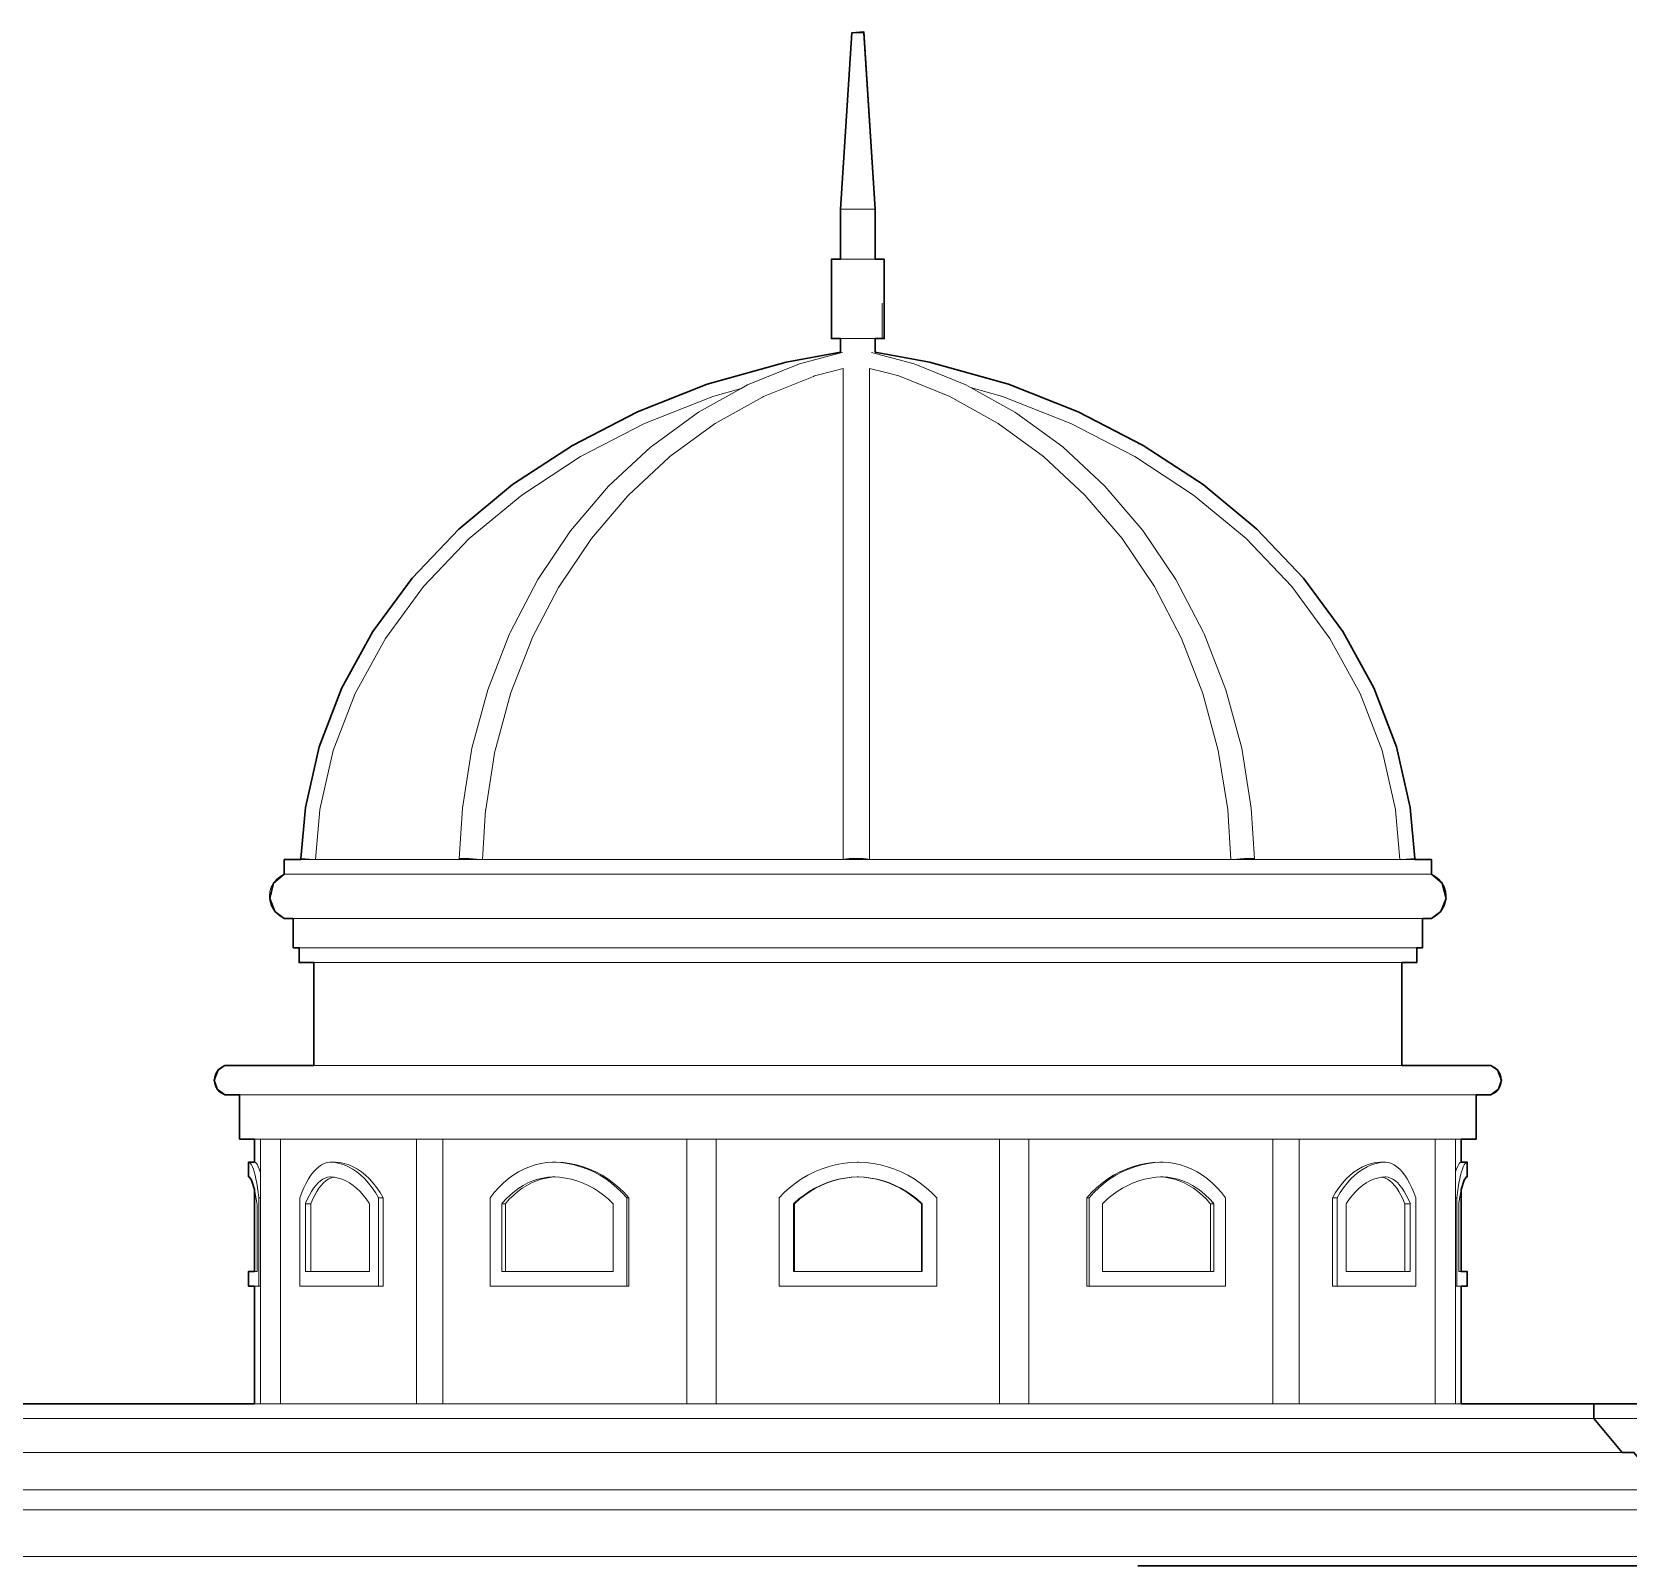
# Model space of a CAD drawing. Header units: millimetres. Extents: x -667 to -468, y -723 to -475.
# Drawn here: x -653.96 to -648.53, y -487.13 to -481.93 of the extents above; entities that cross this region are included whole.
import ezdxf

# ---------------------------------------------------------------- set-up
doc = ezdxf.new("R2010")
doc.units = ezdxf.units.MM
doc.layers.get('0').update_dxf_attribs({"lineweight": 9})
doc.layers.add('dinding', color=36, linetype='Continuous', lineweight=9)

msp = doc.modelspace()

# ---------------------------------------------------------------- linework, layer by layer
at = {"lineweight": 30}
for points in [[(-659.1483, -486.5949), (-653.1997, -486.5949), (-653.1997, -486.1949), (-653.2195, -486.1949), (-653.2195, -486.1449), (-653.1997, -486.1449), (-653.1997, -485.866), (-653.2098, -485.8342), (-653.2168, -485.8245), (-653.2195, -485.8234), (-653.2195, -485.7732), (-653.1997, -485.7732), (-653.1997, -485.7615), (-653.1997, -485.6949), (-653.2501, -485.6949), (-653.2501, -485.5449), (-653.3005, -485.5449), (-653.3268, -485.5258), (-653.3368, -485.4949), (-653.3231, -485.46), (-653.3005, -485.4449), (-652.9979, -485.4449), (-652.9979, -485.0949), (-653.0484, -485.0949), (-653.0484, -485.0449), (-653.0685, -485.0449), (-653.0685, -484.9449), (-653.0988, -484.9449), (-653.1301, -484.9212), (-653.148, -484.8778), (-653.1352, -484.8249), (-653.0988, -484.7949), (-653.0988, -484.7449), (-653.0425, -484.7449), (-653.0417, -484.741), (-653.0263, -484.5682), (-652.9798, -484.3621), (-652.9031, -484.1616), (-652.7972, -483.9697), (-652.6638, -483.7891), (-652.5049, -483.6221), (-652.3225, -483.4708), (-652.1193, -483.3373), (-651.8979, -483.2231), (-651.6613, -483.1299), (-651.3924, -483.055), (-651.2083, -483.0205), (-651.2083, -482.9745), (-651.2391, -482.9745), (-651.2391, -482.7049), (-651.2083, -482.7049), (-651.2083, -482.5349), (-651.1697, -481.9349), (-651.1289, -481.9323), (-651.0902, -482.5349), (-651.0902, -482.7049), (-651.0593, -482.7049)], [(-642.6483, -486.5949), (-649.0988, -486.5949), (-649.0988, -486.1949), (-649.079, -486.1949), (-649.079, -486.1449), (-649.0988, -486.1449), (-649.0988, -485.866), (-649.0887, -485.8342), (-649.0817, -485.8245), (-649.079, -485.8234), (-649.079, -485.7732), (-649.0988, -485.7732), (-649.0988, -485.7615), (-649.0988, -485.6949), (-649.0484, -485.6949), (-649.0484, -485.5449), (-648.9979, -485.5449), (-648.9717, -485.5258), (-648.9617, -485.4949), (-648.9754, -485.46), (-648.9979, -485.4449), (-649.3005, -485.4449), (-649.3005, -485.0949), (-649.2501, -485.0949), (-649.2501, -485.0449), (-649.2299, -485.0449), (-649.2299, -484.9449), (-649.1997, -484.9449), (-649.1683, -484.9212), (-649.1504, -484.8778), (-649.1633, -484.8249), (-649.1997, -484.7949), (-649.1997, -484.7449), (-649.256, -484.7449), (-649.2568, -484.741), (-649.2721, -484.5682), (-649.3186, -484.3621), (-649.3954, -484.1616), (-649.5013, -483.9697), (-649.6346, -483.7891), (-649.7936, -483.6221), (-649.9759, -483.4708), (-650.1792, -483.3373), (-650.4006, -483.2231), (-650.6372, -483.1299), (-650.9061, -483.055), (-651.0902, -483.0205), (-651.0902, -482.9745), (-651.0593, -482.9745), (-651.0593, -482.7049), (-651.0902, -482.7049), (-651.0902, -482.5349), (-651.1287, -481.9349)], [(-650.1983, -487.1449), (-648.2723, -487.1449), (-648.2723, -487.1134), (-648.4053, -486.9549), (-648.4053, -486.8868), (-648.5118, -486.7599), (-648.5518, -486.7599), (-648.6483, -486.6449), (-648.6483, -486.5949)]]:
    msp.add_lwpolyline(points, dxfattribs=at)
at = {"layer": 'dinding'}
for p, q in [((-651.2083, -482.5349), (-651.1697, -481.9349)), ((-651.1287, -481.9349), (-651.1697, -481.9349)), ((-651.0902, -482.5349), (-651.1287, -481.9349)), ((-651.2083, -482.5349), (-651.2083, -482.7049)), ((-651.2083, -482.5349), (-651.0902, -482.5349)), ((-651.0902, -482.5349), (-651.0902, -482.7049)), ((-651.2391, -482.7049), (-651.2391, -482.9745)), ((-651.2391, -482.7049), (-651.2083, -482.7049)), ((-651.2083, -482.7049), (-651.0902, -482.7049)), ((-651.0593, -482.7049), (-651.0902, -482.7049)), ((-651.0593, -482.7049), (-651.0593, -482.9745)), ((-651.0669, -482.8545), (-651.0669, -482.9745)), ((-651.4127, -483.0588), (-651.2083, -483.0205)), ((-651.348, -483.0606), (-651.207, -483.0233)), ((-651.2391, -482.9745), (-651.2083, -482.9745)), ((-651.2083, -482.9745), (-651.2083, -483.0205)), ((-651.2083, -482.9745), (-651.0902, -482.9745)), ((-651.2083, -483.0205), (-651.2083, -483.0212)), ((-651.207, -483.0233), (-651.2016, -483.0219)), ((-650.9584, -483.0603), (-651.1033, -483.0219)), ((-651.0902, -483.0205), (-651.0909, -483.0203)), ((-651.0902, -482.9745), (-651.0902, -483.0205)), ((-651.0902, -482.9745), (-651.0593, -482.9745)), ((-650.8858, -483.0588), (-651.0902, -483.0205)), ((-651.6613, -483.1299), (-651.4127, -483.0588)), ((-651.5237, -483.1317), (-651.348, -483.0606)), ((-651.2255, -483.0827), (-651.1988, -483.0761)), ((-651.1987, -483.1016), (-651.1988, -483.0761)), ((-651.1097, -483.0827), (-651.1097, -483.0761)), ((-651.1097, -483.0761), (-651.0536, -483.0899)), ((-650.7827, -483.1314), (-650.9584, -483.0603)), ((-650.6372, -483.1299), (-650.8858, -483.0588)), ((-651.8979, -483.2231), (-651.6613, -483.1299)), ((-651.5457, -483.144), (-651.5237, -483.1317)), ((-651.4697, -483.1716), (-651.3002, -483.103)), ((-651.3002, -483.103), (-651.2968, -483.1016)), ((-651.2968, -483.1016), (-651.2255, -483.0827)), ((-651.1987, -483.1016), (-651.1987, -483.1033)), ((-651.1987, -483.1033), (-651.1987, -483.1716)), ((-651.1097, -483.1016), (-651.1097, -483.0827)), ((-651.1097, -483.103), (-651.1097, -483.1016)), ((-651.1097, -483.1716), (-651.1097, -483.103)), ((-651.0536, -483.0899), (-651.0097, -483.1016)), ((-650.8368, -483.1716), (-651.0097, -483.1016)), ((-650.7664, -483.1405), (-650.7827, -483.1314)), ((-650.4006, -483.2231), (-650.6372, -483.1299)), ((-651.8745, -483.2632), (-651.642, -483.1716)), ((-651.6908, -483.2249), (-651.5457, -483.144)), ((-651.642, -483.1716), (-651.5457, -483.144)), ((-651.6341, -483.2632), (-651.4729, -483.1734)), ((-651.4729, -483.1734), (-651.4697, -483.1716)), ((-651.1987, -483.1716), (-651.1988, -483.1738)), ((-651.1988, -483.1738), (-651.1988, -483.2632)), ((-651.1097, -483.1734), (-651.1097, -483.1716)), ((-651.1097, -483.2632), (-651.1097, -483.1734)), ((-650.6723, -483.2632), (-650.8368, -483.1716)), ((-650.7664, -483.1405), (-650.6578, -483.1716)), ((-650.6155, -483.2246), (-650.7664, -483.1405)), ((-650.4253, -483.2632), (-650.6578, -483.1716)), ((-652.1193, -483.3373), (-651.8979, -483.2231)), ((-651.8473, -483.3389), (-651.6908, -483.2249)), ((-650.6155, -483.2246), (-650.6088, -483.2291)), ((-650.4527, -483.3429), (-650.6088, -483.2291)), ((-650.1792, -483.3373), (-650.4006, -483.2231)), ((-652.0919, -483.3753), (-651.8745, -483.2632)), ((-651.7878, -483.3753), (-651.6371, -483.2654)), ((-651.6371, -483.2654), (-651.6341, -483.2632)), ((-651.1988, -483.2632), (-651.1988, -483.2659)), ((-651.1988, -483.2659), (-651.1988, -483.3753)), ((-651.1097, -483.2654), (-651.1097, -483.2632)), ((-651.1097, -483.3753), (-651.1097, -483.2654)), ((-650.5186, -483.3753), (-650.6723, -483.2632)), ((-650.2079, -483.3753), (-650.4253, -483.2632)), ((-652.3225, -483.4708), (-652.1193, -483.3373)), ((-651.9967, -483.4766), (-651.8534, -483.3435)), ((-651.8534, -483.3435), (-651.8473, -483.3389)), ((-650.3094, -483.476), (-650.4527, -483.3429)), ((-649.9759, -483.4708), (-650.1792, -483.3373)), ((-652.2911, -483.5062), (-652.0919, -483.3753)), ((-651.9287, -483.5062), (-651.7905, -483.3777)), ((-651.7905, -483.3777), (-651.7878, -483.3753)), ((-651.1988, -483.3753), (-651.1988, -483.3784)), ((-651.1988, -483.3784), (-651.1988, -483.5062)), ((-651.1097, -483.3777), (-651.1097, -483.3753)), ((-651.1097, -483.5062), (-651.1097, -483.3777)), ((-650.3777, -483.5062), (-650.5186, -483.3753)), ((-650.0086, -483.5062), (-650.2079, -483.3753)), ((-652.5049, -483.6221), (-652.3225, -483.4708)), ((-652.4696, -483.6542), (-652.2911, -483.5062)), ((-652.1252, -483.6273), (-651.9967, -483.4766)), ((-652.0549, -483.6542), (-651.931, -483.5089)), ((-651.931, -483.5089), (-651.9287, -483.5062)), ((-651.1988, -483.5062), (-651.1988, -483.5095)), ((-651.1988, -483.5095), (-651.1988, -483.6542)), ((-651.1097, -483.5089), (-651.1097, -483.5062)), ((-651.1097, -483.6542), (-651.1097, -483.5089)), ((-650.2515, -483.6542), (-650.3777, -483.5062)), ((-650.1808, -483.6268), (-650.3094, -483.476)), ((-649.8302, -483.6542), (-650.0086, -483.5062)), ((-649.7936, -483.6221), (-649.9759, -483.4708)), ((-652.6638, -483.7891), (-652.5049, -483.6221)), ((-649.6346, -483.7891), (-649.7936, -483.6221)), ((-652.6249, -483.8174), (-652.4696, -483.6542)), ((-652.2372, -483.7937), (-652.1252, -483.6273)), ((-652.1647, -483.8174), (-652.0567, -483.657)), ((-652.0567, -483.657), (-652.0549, -483.6542)), ((-651.1988, -483.6542), (-651.1988, -483.6577)), ((-651.1988, -483.659), (-651.1988, -483.8174)), ((-651.1096, -483.657), (-651.1097, -483.6542)), ((-651.1096, -483.8174), (-651.1096, -483.657)), ((-650.1417, -483.8174), (-650.2515, -483.6542)), ((-650.0688, -483.7933), (-650.1808, -483.6268)), ((-649.6749, -483.8174), (-649.8302, -483.6542)), ((-652.7972, -483.9697), (-652.6638, -483.7891)), ((-652.7549, -483.9935), (-652.6249, -483.8174)), ((-652.3311, -483.9736), (-652.2372, -483.7937)), ((-652.2566, -483.9935), (-652.1661, -483.8201)), ((-652.1661, -483.8201), (-652.1647, -483.8174)), ((-651.1988, -483.8174), (-651.1988, -483.8208)), ((-651.1988, -483.8216), (-651.1988, -483.9935)), ((-651.1096, -483.8201), (-651.1096, -483.8174)), ((-651.1096, -483.9935), (-651.1096, -483.8201)), ((-650.0498, -483.9935), (-650.1417, -483.8174)), ((-649.9749, -483.9733), (-650.0688, -483.7933)), ((-649.5449, -483.9935), (-649.6749, -483.8174)), ((-649.5013, -483.9697), (-649.6346, -483.7891)), ((-652.9031, -484.1616), (-652.7972, -483.9697)), ((-652.8579, -484.1802), (-652.7549, -483.9935)), ((-652.407, -484.1681), (-652.3329, -483.9781)), ((-652.3329, -483.9781), (-652.3311, -483.9736)), ((-652.3294, -484.1802), (-652.2576, -483.996)), ((-652.2576, -483.996), (-652.2566, -483.9935)), ((-651.1988, -483.9935), (-651.1988, -483.9966)), ((-651.1988, -483.997), (-651.1988, -484.1802)), ((-651.1096, -483.996), (-651.1096, -483.9935)), ((-651.1096, -484.1802), (-651.1096, -483.996)), ((-649.977, -484.1802), (-650.0498, -483.9935)), ((-649.9749, -483.9733), (-649.9727, -483.9776)), ((-649.8986, -484.1677), (-649.9727, -483.9776)), ((-649.4419, -484.1802), (-649.5449, -483.9935)), ((-649.3954, -484.1616), (-649.5013, -483.9697)), ((-652.9798, -484.3621), (-652.9031, -484.1616)), ((-649.3186, -484.3621), (-649.3954, -484.1616)), ((-652.9325, -484.3749), (-652.8579, -484.1802)), ((-652.4608, -484.3666), (-652.407, -484.1681)), ((-652.3821, -484.3749), (-652.33, -484.1822)), ((-652.33, -484.1822), (-652.3294, -484.1802)), ((-651.1988, -484.1802), (-651.1988, -484.1828)), ((-651.1988, -484.1829), (-651.1988, -484.3749)), ((-651.1096, -484.1822), (-651.1096, -484.1802)), ((-651.1096, -484.3749), (-651.1096, -484.1822)), ((-649.9243, -484.3749), (-649.977, -484.1802)), ((-649.8448, -484.3663), (-649.8986, -484.1677)), ((-649.3673, -484.3749), (-649.4419, -484.1802)), ((-653.0263, -484.5682), (-652.9798, -484.3621)), ((-652.9776, -484.5751), (-652.9325, -484.3749)), ((-652.4933, -484.5706), (-652.4608, -484.3666)), ((-652.414, -484.5751), (-652.3824, -484.3764)), ((-652.3824, -484.3764), (-652.3821, -484.3749)), ((-651.1988, -484.3749), (-651.1988, -484.3768)), ((-651.1988, -484.3768), (-651.1988, -484.5751)), ((-651.1096, -484.3764), (-651.1096, -484.3749)), ((-651.1096, -484.5751), (-651.1096, -484.3764)), ((-649.8924, -484.5751), (-649.9243, -484.3749)), ((-649.8122, -484.5705), (-649.8448, -484.3663)), ((-649.3222, -484.5751), (-649.3673, -484.3749)), ((-649.2721, -484.5682), (-649.3186, -484.3621)), ((-653.0417, -484.741), (-653.0263, -484.5682)), ((-652.9927, -484.7449), (-652.9777, -484.5759)), ((-652.9777, -484.5758), (-652.9776, -484.5751)), ((-652.5041, -484.7424), (-652.4933, -484.5706)), ((-652.4247, -484.7449), (-652.4141, -484.5759)), ((-652.4141, -484.5759), (-652.414, -484.5751)), ((-651.1988, -484.7449), (-651.1988, -484.5761)), ((-651.1096, -484.5758), (-651.1096, -484.5751)), ((-651.1096, -484.7449), (-651.1096, -484.5759)), ((-649.8817, -484.7449), (-649.8923, -484.5761)), ((-649.8014, -484.7423), (-649.8122, -484.5705)), ((-649.3071, -484.7449), (-649.3221, -484.5761)), ((-649.2568, -484.741), (-649.2721, -484.5682)), ((-653.0988, -484.7949), (-653.0988, -484.7449)), ((-653.0988, -484.7449), (-652.9979, -484.7449)), ((-653.0988, -484.7449), (-652.9979, -484.7449)), ((-652.9979, -484.7449), (-653.0417, -484.741)), ((-652.9979, -484.7449), (-652.9927, -484.7449)), ((-652.9927, -484.7449), (-652.4915, -484.7449)), ((-652.9927, -484.7449), (-652.9914, -484.7449)), ((-652.5278, -484.7449), (-652.4565, -484.7449)), ((-652.5041, -484.7424), (-652.5032, -484.7417)), ((-652.5015, -484.7433), (-652.5041, -484.7424)), ((-652.5032, -484.7417), (-652.4989, -484.7412)), ((-652.4956, -484.7444), (-652.5015, -484.7433)), ((-652.4989, -484.7412), (-652.4914, -484.741)), ((-652.4915, -484.7449), (-652.4956, -484.7444)), ((-652.4915, -484.7449), (-652.4286, -484.7449)), ((-652.4914, -484.741), (-652.4815, -484.7412)), ((-652.4815, -484.7412), (-652.4699, -484.7416)), ((-652.4699, -484.7416), (-652.4574, -484.7423)), ((-652.4574, -484.7423), (-652.4451, -484.7432)), ((-652.4451, -484.7432), (-652.4339, -484.7443)), ((-652.4339, -484.7443), (-652.4286, -484.7449)), ((-652.4286, -484.7449), (-652.4247, -484.7449)), ((-652.4247, -484.7449), (-651.1988, -484.7449)), ((-652.4247, -484.7449), (-652.4168, -484.7449)), ((-651.1988, -484.7449), (-651.1987, -484.7449)), ((-651.1987, -484.7444), (-651.195, -484.7433)), ((-651.1987, -484.7449), (-651.1987, -484.7444)), ((-651.1987, -484.7449), (-651.1098, -484.7449)), ((-651.195, -484.7433), (-651.1882, -484.7424)), ((-651.1882, -484.7424), (-651.1787, -484.7417)), ((-651.1787, -484.7417), (-651.1673, -484.7412)), ((-651.1673, -484.7412), (-651.1549, -484.741)), ((-651.1549, -484.741), (-651.1425, -484.7412)), ((-651.1425, -484.7412), (-651.1309, -484.7416)), ((-651.1309, -484.7416), (-651.1212, -484.7423)), ((-651.1212, -484.7423), (-651.1141, -484.7432)), ((-651.1141, -484.7432), (-651.1101, -484.7443)), ((-651.1101, -484.7443), (-651.1098, -484.7449)), ((-651.1098, -484.7449), (-651.1096, -484.7449)), ((-651.1096, -484.7449), (-649.8817, -484.7449)), ((-651.1096, -484.7449), (-651.0997, -484.7449)), ((-649.8817, -484.7449), (-649.877, -484.7449)), ((-649.877, -484.7449), (-649.8727, -484.7444)), ((-649.877, -484.7449), (-649.8141, -484.7449)), ((-649.8727, -484.7444), (-649.8617, -484.7433)), ((-649.8617, -484.7433), (-649.8495, -484.7424)), ((-649.8495, -484.7424), (-649.837, -484.7417)), ((-649.7707, -484.7449), (-649.842, -484.7449)), ((-649.837, -484.7417), (-649.8252, -484.7412)), ((-649.8252, -484.7412), (-649.8151, -484.741)), ((-649.8151, -484.741), (-649.8074, -484.7412)), ((-649.8092, -484.7443), (-649.8141, -484.7449)), ((-649.8141, -484.7449), (-649.3071, -484.7449)), ((-649.8141, -484.7449), (-649.8116, -484.7449)), ((-649.8036, -484.7432), (-649.8092, -484.7443)), ((-649.8074, -484.7412), (-649.8027, -484.7416)), ((-649.8014, -484.7423), (-649.8036, -484.7432)), ((-649.8027, -484.7416), (-649.8014, -484.7423)), ((-649.3071, -484.7449), (-649.3005, -484.7449)), ((-649.3005, -484.7449), (-649.2568, -484.741)), ((-649.1997, -484.7449), (-649.3005, -484.7449)), ((-649.1997, -484.7949), (-649.1997, -484.7449)), ((-653.1251, -484.8126), (-653.1352, -484.8249)), ((-653.1128, -484.8025), (-653.1251, -484.8126)), ((-653.0988, -484.7949), (-653.1128, -484.8025)), ((-649.1997, -484.7949), (-653.0988, -484.7949)), ((-649.1997, -484.7949), (-649.1857, -484.8025)), ((-649.1857, -484.8025), (-649.1734, -484.8126)), ((-649.1734, -484.8126), (-649.1633, -484.8249)), ((-653.1472, -484.8541), (-653.1488, -484.8699)), ((-653.1488, -484.8699), (-653.1472, -484.8858)), ((-653.1426, -484.8389), (-653.1472, -484.8541)), ((-653.1352, -484.8249), (-653.1426, -484.8389)), ((-649.1633, -484.8249), (-649.1558, -484.8389)), ((-649.1558, -484.8389), (-649.1512, -484.8541)), ((-649.1512, -484.8541), (-649.1497, -484.8699)), ((-649.1497, -484.8699), (-649.1512, -484.8858)), ((-653.1472, -484.8858), (-653.1426, -484.901)), ((-653.1426, -484.901), (-653.1352, -484.915)), ((-653.1352, -484.915), (-653.1251, -484.9273)), ((-649.1633, -484.915), (-649.1734, -484.9273)), ((-649.1558, -484.901), (-649.1633, -484.915)), ((-649.1512, -484.8858), (-649.1558, -484.901)), ((-653.1251, -484.9273), (-653.1128, -484.9374)), ((-653.1128, -484.9374), (-653.0988, -484.9449)), ((-653.0685, -484.9449), (-653.0988, -484.9449)), ((-653.0685, -484.9449), (-653.0685, -485.0449)), ((-649.2299, -484.9449), (-653.0685, -484.9449)), ((-649.1997, -484.9449), (-649.2299, -484.9449)), ((-649.2299, -484.9449), (-649.2299, -485.0449)), ((-649.1857, -484.9374), (-649.1997, -484.9449)), ((-649.1734, -484.9273), (-649.1857, -484.9374)), ((-653.0484, -485.0449), (-653.0685, -485.0449)), ((-653.0484, -485.0449), (-653.0484, -485.0949)), ((-649.2501, -485.0449), (-653.0484, -485.0449)), ((-649.2501, -485.0449), (-649.2501, -485.0949)), ((-649.2299, -485.0449), (-649.2501, -485.0449)), ((-652.9979, -485.0949), (-653.0484, -485.0949)), ((-652.9979, -485.0949), (-652.9979, -485.4449)), ((-649.3005, -485.0949), (-652.9979, -485.0949)), ((-649.3005, -485.0949), (-649.3005, -485.4449)), ((-649.2501, -485.0949), (-649.3005, -485.0949)), ((-653.3322, -485.4736), (-653.3268, -485.4641)), ((-653.3268, -485.4641), (-653.3194, -485.4559)), ((-653.3194, -485.4559), (-653.3105, -485.4494)), ((-653.3105, -485.4494), (-653.3005, -485.4449)), ((-652.9979, -485.4449), (-653.3005, -485.4449)), ((-649.3005, -485.4449), (-652.9979, -485.4449)), ((-648.9979, -485.4449), (-649.3005, -485.4449)), ((-648.9979, -485.4449), (-648.9879, -485.4494)), ((-648.9879, -485.4494), (-648.979, -485.4559)), ((-648.979, -485.4559), (-648.9717, -485.4641)), ((-648.9717, -485.4641), (-648.9662, -485.4736)), ((-653.3368, -485.4949), (-653.3356, -485.484)), ((-653.3356, -485.5058), (-653.3368, -485.4949)), ((-653.3356, -485.484), (-653.3322, -485.4736)), ((-653.3322, -485.5163), (-653.3356, -485.5058)), ((-653.3268, -485.5258), (-653.3322, -485.5163)), ((-648.9662, -485.5163), (-648.9717, -485.5258)), ((-648.9662, -485.4736), (-648.9628, -485.484)), ((-648.9628, -485.5058), (-648.9662, -485.5163)), ((-648.9628, -485.484), (-648.9617, -485.4949)), ((-648.9617, -485.4949), (-648.9628, -485.5058)), ((-653.3194, -485.534), (-653.3268, -485.5258)), ((-653.3105, -485.5404), (-653.3194, -485.534)), ((-653.3005, -485.5449), (-653.3105, -485.5404)), ((-653.2501, -485.5449), (-653.3005, -485.5449)), ((-653.2501, -485.5449), (-653.2501, -485.6949)), ((-649.0484, -485.5449), (-653.2501, -485.5449)), ((-648.9979, -485.5449), (-649.0484, -485.5449)), ((-649.0484, -485.5449), (-649.0484, -485.6949)), ((-648.9879, -485.5404), (-648.9979, -485.5449)), ((-648.979, -485.534), (-648.9879, -485.5404)), ((-648.9717, -485.5258), (-648.979, -485.534)), ((-653.1997, -485.6949), (-653.2501, -485.6949)), ((-653.1997, -485.7732), (-653.1997, -485.6949)), ((-653.1798, -485.6949), (-653.1997, -485.6949)), ((-653.1798, -485.8097), (-653.1798, -485.6949)), ((-653.1798, -485.6949), (-653.1108, -485.6949)), ((-653.1108, -485.6949), (-653.1108, -486.5949)), ((-652.6491, -485.6949), (-653.1108, -485.6949)), ((-652.6491, -486.5949), (-652.6491, -485.6949)), ((-652.6491, -485.6949), (-652.5598, -485.6949)), ((-652.5598, -485.6949), (-652.5598, -486.5949)), ((-651.7299, -485.6949), (-652.5598, -485.6949)), ((-651.7299, -486.5949), (-651.7299, -485.6949)), ((-651.6308, -485.6949), (-651.7299, -485.6949)), ((-651.6308, -485.6949), (-651.6308, -486.5949)), ((-650.6677, -485.6949), (-651.6308, -485.6949)), ((-650.6677, -486.5949), (-650.6677, -485.6949)), ((-650.5685, -485.6949), (-650.6677, -485.6949)), ((-650.5685, -486.5949), (-650.5685, -485.6949)), ((-650.5685, -485.6949), (-649.7387, -485.6949)), ((-649.7387, -486.5949), (-649.7387, -485.6949)), ((-649.6494, -485.6949), (-649.7387, -485.6949)), ((-649.6494, -486.5949), (-649.6494, -485.6949)), ((-649.6494, -485.6949), (-649.1876, -485.6949)), ((-649.1876, -486.5949), (-649.1876, -485.6949)), ((-649.1187, -485.6949), (-649.1876, -485.6949)), ((-649.0988, -485.6949), (-649.1187, -485.6949)), ((-649.1187, -485.8097), (-649.1187, -485.6949)), ((-649.0988, -485.7732), (-649.0988, -485.6949)), ((-649.0484, -485.6949), (-649.0988, -485.6949)), ((-653.2162, -485.7747), (-653.2195, -485.7732)), ((-653.2195, -485.8234), (-653.2195, -485.7732)), ((-653.1997, -485.7732), (-653.2195, -485.7732)), ((-653.213, -485.7778), (-653.2162, -485.7747)), ((-653.2097, -485.7826), (-653.213, -485.7778)), ((-653.2066, -485.7891), (-653.2097, -485.7826)), ((-653.2034, -485.7971), (-653.2066, -485.7891)), ((-653.1964, -485.7747), (-653.1997, -485.7732)), ((-653.1931, -485.7778), (-653.1964, -485.7747)), ((-653.1899, -485.7826), (-653.1931, -485.7778)), ((-653.1867, -485.7891), (-653.1899, -485.7826)), ((-653.1836, -485.7971), (-653.1867, -485.7891)), ((-652.9905, -485.7971), (-652.9814, -485.7891)), ((-652.9814, -485.7891), (-652.9721, -485.7826)), ((-652.9721, -485.7826), (-652.9626, -485.7778)), ((-652.9626, -485.7778), (-652.9531, -485.7747)), ((-652.9531, -485.7747), (-652.9434, -485.7732)), ((-652.9408, -485.7732), (-652.9434, -485.7732)), ((-652.9255, -485.7747), (-652.9408, -485.7732)), ((-652.925, -485.7732), (-652.9408, -485.7732)), ((-652.9103, -485.7778), (-652.9255, -485.7747)), ((-652.9097, -485.7747), (-652.925, -485.7732)), ((-652.8953, -485.7826), (-652.9103, -485.7778)), ((-652.8945, -485.7778), (-652.9097, -485.7747)), ((-652.8805, -485.7891), (-652.8953, -485.7826)), ((-652.8794, -485.7826), (-652.8945, -485.7778)), ((-652.866, -485.7971), (-652.8805, -485.7891)), ((-652.8646, -485.7891), (-652.8794, -485.7826)), ((-652.8501, -485.7971), (-652.8646, -485.7891)), ((-652.2842, -485.7971), (-652.2653, -485.7891)), ((-652.2653, -485.7891), (-652.246, -485.7826)), ((-652.246, -485.7826), (-652.2264, -485.7778)), ((-652.2264, -485.7778), (-652.2066, -485.7747)), ((-652.2066, -485.7747), (-652.1866, -485.7732)), ((-652.1821, -485.7732), (-652.1866, -485.7732)), ((-652.1589, -485.7747), (-652.1821, -485.7732)), ((-652.1744, -485.7732), (-652.1821, -485.7732)), ((-652.1512, -485.7747), (-652.1744, -485.7732)), ((-652.1358, -485.7778), (-652.1589, -485.7747)), ((-652.1282, -485.7778), (-652.1512, -485.7747)), ((-652.113, -485.7826), (-652.1358, -485.7778)), ((-652.1053, -485.7826), (-652.1282, -485.7778)), ((-652.0905, -485.7891), (-652.113, -485.7826)), ((-652.0829, -485.7891), (-652.1053, -485.7826)), ((-652.0685, -485.7971), (-652.0905, -485.7891)), ((-652.0608, -485.7971), (-652.0829, -485.7891)), ((-651.2738, -485.7971), (-651.2501, -485.7891)), ((-651.2501, -485.7891), (-651.226, -485.7826)), ((-651.226, -485.7826), (-651.2015, -485.7778)), ((-651.2015, -485.7778), (-651.1768, -485.7747)), ((-651.1768, -485.7747), (-651.1518, -485.7732)), ((-651.1492, -485.7732), (-651.1518, -485.7732)), ((-651.1492, -485.7732), (-651.1466, -485.7732)), ((-651.1217, -485.7747), (-651.1466, -485.7732)), ((-651.0969, -485.7778), (-651.1217, -485.7747)), ((-651.0724, -485.7826), (-651.0969, -485.7778)), ((-651.0483, -485.7891), (-651.0724, -485.7826)), ((-651.0247, -485.7971), (-651.0483, -485.7891)), ((-650.2376, -485.7971), (-650.2156, -485.7891)), ((-650.23, -485.7971), (-650.208, -485.7891)), ((-650.2156, -485.7891), (-650.1931, -485.7826)), ((-650.208, -485.7891), (-650.1855, -485.7826)), ((-650.1931, -485.7826), (-650.1703, -485.7778)), ((-650.1855, -485.7826), (-650.1627, -485.7778)), ((-650.1703, -485.7778), (-650.1472, -485.7747)), ((-650.1627, -485.7778), (-650.1396, -485.7747)), ((-650.1472, -485.7747), (-650.124, -485.7732)), ((-650.1396, -485.7747), (-650.1164, -485.7732)), ((-650.124, -485.7732), (-650.1164, -485.7732)), ((-650.1164, -485.7732), (-650.1118, -485.7732)), ((-650.0919, -485.7747), (-650.1118, -485.7732)), ((-650.0721, -485.7778), (-650.0919, -485.7747)), ((-650.0525, -485.7826), (-650.0721, -485.7778)), ((-650.0332, -485.7891), (-650.0525, -485.7826)), ((-650.0143, -485.7971), (-650.0332, -485.7891)), ((-649.4484, -485.7971), (-649.4339, -485.7891)), ((-649.4339, -485.7891), (-649.419, -485.7826)), ((-649.4325, -485.7971), (-649.418, -485.7891)), ((-649.419, -485.7826), (-649.404, -485.7778)), ((-649.418, -485.7891), (-649.4032, -485.7826)), ((-649.404, -485.7778), (-649.3888, -485.7747)), ((-649.4032, -485.7826), (-649.3881, -485.7778)), ((-649.3888, -485.7747), (-649.3735, -485.7732)), ((-649.3881, -485.7778), (-649.3729, -485.7747)), ((-649.3735, -485.7732), (-649.3576, -485.7732)), ((-649.3729, -485.7747), (-649.3576, -485.7732)), ((-649.3576, -485.7732), (-649.355, -485.7732)), ((-649.3454, -485.7747), (-649.355, -485.7732)), ((-649.3359, -485.7778), (-649.3454, -485.7747)), ((-649.3264, -485.7826), (-649.3359, -485.7778)), ((-649.3171, -485.7891), (-649.3264, -485.7826)), ((-649.308, -485.7971), (-649.3171, -485.7891)), ((-649.1149, -485.7971), (-649.1117, -485.7891)), ((-649.1117, -485.7891), (-649.1086, -485.7826)), ((-649.1086, -485.7826), (-649.1053, -485.7778)), ((-649.1053, -485.7778), (-649.1021, -485.7747)), ((-649.1021, -485.7747), (-649.0988, -485.7732)), ((-649.0988, -485.7732), (-649.079, -485.7732)), ((-649.095, -485.7971), (-649.0919, -485.7891)), ((-649.0919, -485.7891), (-649.0887, -485.7826)), ((-649.0887, -485.7826), (-649.0855, -485.7778)), ((-649.0855, -485.7778), (-649.0823, -485.7747)), ((-649.0823, -485.7747), (-649.079, -485.7732)), ((-649.079, -485.8234), (-649.079, -485.7732)), ((-653.2168, -485.8245), (-653.2195, -485.8234)), ((-653.214, -485.8273), (-653.2168, -485.8245)), ((-653.2112, -485.8314), (-653.214, -485.8273)), ((-653.2084, -485.837), (-653.2112, -485.8314)), ((-653.2057, -485.844), (-653.2084, -485.837)), ((-653.2031, -485.8524), (-653.2057, -485.844)), ((-653.2004, -485.8068), (-653.2034, -485.7971)), ((-653.1975, -485.8179), (-653.2004, -485.8068)), ((-653.1946, -485.8306), (-653.1975, -485.8179)), ((-653.1919, -485.8447), (-653.1946, -485.8306)), ((-653.1893, -485.8602), (-653.1919, -485.8447)), ((-653.1806, -485.8068), (-653.1836, -485.7971)), ((-653.1798, -485.8097), (-653.1806, -485.8068)), ((-653.1798, -485.8949), (-653.1798, -485.8097)), ((-653.0319, -485.8602), (-653.0243, -485.8447)), ((-653.0243, -485.8447), (-653.0163, -485.8306)), ((-653.0163, -485.8306), (-653.008, -485.8179)), ((-653.008, -485.8179), (-652.9994, -485.8068)), ((-652.9994, -485.8068), (-652.9905, -485.7971)), ((-652.9915, -485.8524), (-652.9838, -485.844)), ((-652.9838, -485.844), (-652.9758, -485.837)), ((-652.9758, -485.837), (-652.9678, -485.8314)), ((-652.973, -485.8524), (-652.9653, -485.844)), ((-652.9678, -485.8314), (-652.9596, -485.8273)), ((-652.9653, -485.844), (-652.9574, -485.837)), ((-652.9596, -485.8273), (-652.9513, -485.8245)), ((-652.9574, -485.837), (-652.9493, -485.8314)), ((-652.9513, -485.8245), (-652.9434, -485.8234)), ((-652.9493, -485.8314), (-652.9411, -485.8273)), ((-652.9408, -485.8234), (-652.9434, -485.8234)), ((-652.9411, -485.8273), (-652.9328, -485.8245)), ((-652.9311, -485.8243), (-652.9408, -485.8234)), ((-652.9328, -485.8245), (-652.9311, -485.8243)), ((-652.9283, -485.8245), (-652.9311, -485.8243)), ((-652.9151, -485.8273), (-652.9283, -485.8245)), ((-652.9021, -485.8314), (-652.9151, -485.8273)), ((-652.8893, -485.837), (-652.9021, -485.8314)), ((-652.8767, -485.844), (-652.8893, -485.837)), ((-652.8644, -485.8524), (-652.8767, -485.844)), ((-652.8518, -485.8068), (-652.866, -485.7971)), ((-652.8381, -485.8179), (-652.8518, -485.8068)), ((-652.8359, -485.8068), (-652.8501, -485.7971)), ((-652.8248, -485.8306), (-652.8381, -485.8179)), ((-652.8222, -485.8179), (-652.8359, -485.8068)), ((-652.8121, -485.8447), (-652.8248, -485.8306)), ((-652.809, -485.8306), (-652.8222, -485.8179)), ((-652.8, -485.8602), (-652.8121, -485.8447)), ((-652.7963, -485.8447), (-652.809, -485.8306)), ((-652.7842, -485.8602), (-652.7963, -485.8447)), ((-652.3701, -485.8602), (-652.3543, -485.8447)), ((-652.3543, -485.8447), (-652.3378, -485.8306)), ((-652.3378, -485.8306), (-652.3205, -485.8179)), ((-652.3205, -485.8179), (-652.3026, -485.8068)), ((-652.3026, -485.8068), (-652.2842, -485.7971)), ((-652.2862, -485.8524), (-652.2702, -485.844)), ((-652.274, -485.8524), (-652.258, -485.844)), ((-652.2702, -485.844), (-652.2538, -485.837)), ((-652.258, -485.844), (-652.2416, -485.837)), ((-652.2538, -485.837), (-652.2371, -485.8314)), ((-652.2416, -485.837), (-652.2249, -485.8314)), ((-652.2371, -485.8314), (-652.2201, -485.8273)), ((-652.2249, -485.8314), (-652.2079, -485.8273)), ((-652.2201, -485.8273), (-652.2029, -485.8245)), ((-652.2079, -485.8273), (-652.1908, -485.8245)), ((-652.2029, -485.8245), (-652.1866, -485.8234)), ((-652.1908, -485.8245), (-652.178, -485.8236)), ((-652.1821, -485.8234), (-652.1866, -485.8234)), ((-652.178, -485.8236), (-652.1821, -485.8234)), ((-652.1631, -485.8245), (-652.178, -485.8236)), ((-652.1431, -485.8273), (-652.1631, -485.8245)), ((-652.1233, -485.8314), (-652.1431, -485.8273)), ((-652.1039, -485.837), (-652.1233, -485.8314)), ((-652.0848, -485.844), (-652.1039, -485.837)), ((-652.0661, -485.8524), (-652.0848, -485.844)), ((-652.047, -485.8068), (-652.0685, -485.7971)), ((-652.0393, -485.8068), (-652.0608, -485.7971)), ((-652.0262, -485.8179), (-652.047, -485.8068)), ((-652.0185, -485.8179), (-652.0393, -485.8068)), ((-652.0061, -485.8306), (-652.0262, -485.8179)), ((-651.9984, -485.8306), (-652.0185, -485.8179)), ((-651.9868, -485.8447), (-652.0061, -485.8306)), ((-651.9791, -485.8447), (-651.9984, -485.8306)), ((-651.9685, -485.8602), (-651.9868, -485.8447)), ((-651.9608, -485.8602), (-651.9791, -485.8447)), ((-651.3811, -485.8602), (-651.3614, -485.8447)), ((-651.3614, -485.8447), (-651.3407, -485.8306)), ((-651.3407, -485.8306), (-651.3192, -485.8179)), ((-651.3192, -485.8179), (-651.2968, -485.8068)), ((-651.2968, -485.8068), (-651.2738, -485.7971)), ((-651.2763, -485.8524), (-651.2563, -485.844)), ((-651.2737, -485.8524), (-651.2537, -485.844)), ((-651.2563, -485.844), (-651.2358, -485.837)), ((-651.2537, -485.844), (-651.2332, -485.837)), ((-651.2358, -485.837), (-651.2149, -485.8314)), ((-651.2332, -485.837), (-651.2123, -485.8314)), ((-651.2149, -485.8314), (-651.1937, -485.8273)), ((-651.2123, -485.8314), (-651.1911, -485.8273)), ((-651.1937, -485.8273), (-651.1722, -485.8245)), ((-651.1911, -485.8273), (-651.1696, -485.8245)), ((-651.1722, -485.8245), (-651.1518, -485.8234)), ((-651.1696, -485.8245), (-651.1492, -485.8234)), ((-651.1492, -485.8234), (-651.1518, -485.8234)), ((-651.1492, -485.8234), (-651.1466, -485.8234)), ((-651.1288, -485.8245), (-651.1492, -485.8234)), ((-651.1262, -485.8245), (-651.1466, -485.8234)), ((-651.1074, -485.8273), (-651.1288, -485.8245)), ((-651.1048, -485.8273), (-651.1262, -485.8245)), ((-651.0862, -485.8314), (-651.1074, -485.8273)), ((-651.0836, -485.8314), (-651.1048, -485.8273)), ((-651.0653, -485.837), (-651.0862, -485.8314)), ((-651.0626, -485.837), (-651.0836, -485.8314)), ((-651.0448, -485.844), (-651.0653, -485.837)), ((-651.0422, -485.844), (-651.0626, -485.837)), ((-651.0248, -485.8524), (-651.0448, -485.844)), ((-651.0222, -485.8524), (-651.0422, -485.844)), ((-651.0016, -485.8068), (-651.0247, -485.7971)), ((-650.9793, -485.8179), (-651.0016, -485.8068)), ((-650.9577, -485.8306), (-650.9793, -485.8179)), ((-650.937, -485.8447), (-650.9577, -485.8306)), ((-650.9174, -485.8602), (-650.937, -485.8447)), ((-650.3377, -485.8602), (-650.3193, -485.8447)), ((-650.33, -485.8602), (-650.3117, -485.8447)), ((-650.3193, -485.8447), (-650.3, -485.8306)), ((-650.3117, -485.8447), (-650.2924, -485.8306)), ((-650.3, -485.8306), (-650.28, -485.8179)), ((-650.2924, -485.8306), (-650.2723, -485.8179)), ((-650.28, -485.8179), (-650.2591, -485.8068)), ((-650.2723, -485.8179), (-650.2515, -485.8068)), ((-650.2591, -485.8068), (-650.2376, -485.7971)), ((-650.2515, -485.8068), (-650.23, -485.7971)), ((-650.2323, -485.8524), (-650.2137, -485.844)), ((-650.2137, -485.844), (-650.1946, -485.837)), ((-650.1946, -485.837), (-650.1751, -485.8314)), ((-650.1751, -485.8314), (-650.1554, -485.8273)), ((-650.1554, -485.8273), (-650.1354, -485.8245)), ((-650.1354, -485.8245), (-650.1205, -485.8236)), ((-650.1205, -485.8236), (-650.1164, -485.8234)), ((-650.1077, -485.8245), (-650.1205, -485.8236)), ((-650.1164, -485.8234), (-650.1118, -485.8234)), ((-650.0955, -485.8245), (-650.1118, -485.8234)), ((-650.0905, -485.8273), (-650.1077, -485.8245)), ((-650.0784, -485.8273), (-650.0955, -485.8245)), ((-650.0735, -485.8314), (-650.0905, -485.8273)), ((-650.0614, -485.8314), (-650.0784, -485.8273)), ((-650.0568, -485.837), (-650.0735, -485.8314)), ((-650.0446, -485.837), (-650.0614, -485.8314)), ((-650.0404, -485.844), (-650.0568, -485.837)), ((-650.0283, -485.844), (-650.0446, -485.837)), ((-650.0244, -485.8524), (-650.0404, -485.844)), ((-650.0123, -485.8524), (-650.0283, -485.844)), ((-649.9958, -485.8068), (-650.0143, -485.7971)), ((-649.9779, -485.8179), (-649.9958, -485.8068)), ((-649.9607, -485.8306), (-649.9779, -485.8179)), ((-649.9441, -485.8447), (-649.9607, -485.8306)), ((-649.9284, -485.8602), (-649.9441, -485.8447)), ((-649.5143, -485.8602), (-649.5022, -485.8447)), ((-649.5022, -485.8447), (-649.4895, -485.8306)), ((-649.4984, -485.8602), (-649.4863, -485.8447)), ((-649.4895, -485.8306), (-649.4763, -485.8179)), ((-649.4863, -485.8447), (-649.4736, -485.8306)), ((-649.4763, -485.8179), (-649.4625, -485.8068)), ((-649.4736, -485.8306), (-649.4604, -485.8179)), ((-649.4625, -485.8068), (-649.4484, -485.7971)), ((-649.4604, -485.8179), (-649.4467, -485.8068)), ((-649.4467, -485.8068), (-649.4325, -485.7971)), ((-649.434, -485.8524), (-649.4218, -485.844)), ((-649.4218, -485.844), (-649.4092, -485.837)), ((-649.4092, -485.837), (-649.3964, -485.8314)), ((-649.3964, -485.8314), (-649.3833, -485.8273)), ((-649.3833, -485.8273), (-649.3702, -485.8245)), ((-649.3702, -485.8245), (-649.3674, -485.8243)), ((-649.3674, -485.8243), (-649.3576, -485.8234)), ((-649.3656, -485.8245), (-649.3674, -485.8243)), ((-649.3574, -485.8273), (-649.3656, -485.8245)), ((-649.3576, -485.8234), (-649.355, -485.8234)), ((-649.3492, -485.8314), (-649.3574, -485.8273)), ((-649.3472, -485.8245), (-649.355, -485.8234)), ((-649.3411, -485.837), (-649.3492, -485.8314)), ((-649.3389, -485.8273), (-649.3472, -485.8245)), ((-649.3332, -485.844), (-649.3411, -485.837)), ((-649.3307, -485.8314), (-649.3389, -485.8273)), ((-649.3255, -485.8524), (-649.3332, -485.844)), ((-649.3226, -485.837), (-649.3307, -485.8314)), ((-649.3147, -485.844), (-649.3226, -485.837)), ((-649.307, -485.8524), (-649.3147, -485.844)), ((-649.2991, -485.8068), (-649.308, -485.7971)), ((-649.2904, -485.8179), (-649.2991, -485.8068)), ((-649.2821, -485.8306), (-649.2904, -485.8179)), ((-649.2741, -485.8447), (-649.2821, -485.8306)), ((-649.2665, -485.8602), (-649.2741, -485.8447)), ((-649.1187, -485.8097), (-649.1179, -485.8068)), ((-649.1187, -485.8949), (-649.1187, -485.8097)), ((-649.1179, -485.8068), (-649.1149, -485.7971)), ((-649.1092, -485.8602), (-649.1066, -485.8447)), ((-649.1066, -485.8447), (-649.1038, -485.8306)), ((-649.1038, -485.8306), (-649.101, -485.8179)), ((-649.101, -485.8179), (-649.0981, -485.8068)), ((-649.0981, -485.8068), (-649.095, -485.7971)), ((-649.0954, -485.8524), (-649.0927, -485.844)), ((-649.0927, -485.844), (-649.09, -485.837)), ((-649.09, -485.837), (-649.0873, -485.8314)), ((-649.0873, -485.8314), (-649.0845, -485.8273)), ((-649.0845, -485.8273), (-649.0817, -485.8245)), ((-649.0817, -485.8245), (-649.079, -485.8234)), ((-653.2006, -485.862), (-653.2031, -485.8524)), ((-653.1997, -485.866), (-653.2006, -485.862)), ((-653.1997, -486.1449), (-653.1997, -485.866)), ((-653.1981, -485.873), (-653.1997, -485.866)), ((-653.1957, -485.8852), (-653.1981, -485.873)), ((-653.1935, -485.8986), (-653.1957, -485.8852)), ((-653.1914, -485.9132), (-653.1935, -485.8986)), ((-653.1869, -485.8769), (-653.1893, -485.8602)), ((-653.1846, -485.8949), (-653.1869, -485.8769)), ((-653.1846, -486.1949), (-653.1846, -485.8949)), ((-653.1798, -485.8949), (-653.1846, -485.8949)), ((-653.1798, -486.1949), (-653.1798, -485.8949)), ((-653.0459, -485.8949), (-653.0391, -485.8769)), ((-653.0459, -486.1949), (-653.0459, -485.8949)), ((-653.0391, -485.8769), (-653.0319, -485.8602)), ((-653.0259, -485.9132), (-653.0197, -485.8986)), ((-653.0197, -485.8986), (-653.0131, -485.8852)), ((-653.0131, -485.8852), (-653.0062, -485.873)), ((-653.0074, -485.9132), (-653.0012, -485.8986)), ((-653.0062, -485.873), (-652.9989, -485.862)), ((-653.0012, -485.8986), (-652.9946, -485.8852)), ((-652.9989, -485.862), (-652.9915, -485.8524)), ((-652.9946, -485.8852), (-652.9877, -485.873)), ((-652.9877, -485.873), (-652.9805, -485.862)), ((-652.9805, -485.862), (-652.973, -485.8524)), ((-652.8525, -485.862), (-652.8644, -485.8524)), ((-652.8411, -485.873), (-652.8525, -485.862)), ((-652.8301, -485.8852), (-652.8411, -485.873)), ((-652.8196, -485.8986), (-652.8301, -485.8852)), ((-652.8097, -485.9132), (-652.8196, -485.8986)), ((-652.7886, -485.8769), (-652.8, -485.8602)), ((-652.7779, -485.8949), (-652.7886, -485.8769)), ((-652.7728, -485.8769), (-652.7842, -485.8602)), ((-652.7779, -486.1949), (-652.7779, -485.8949)), ((-652.762, -485.8949), (-652.7779, -485.8949)), ((-652.762, -485.8949), (-652.7728, -485.8769)), ((-652.762, -486.1949), (-652.762, -485.8949)), ((-652.399, -485.8949), (-652.385, -485.8769)), ((-652.399, -486.1949), (-652.399, -485.8949)), ((-652.385, -485.8769), (-652.3701, -485.8602)), ((-652.3575, -485.9132), (-652.3446, -485.8986)), ((-652.3454, -485.9132), (-652.3325, -485.8986)), ((-652.3446, -485.8986), (-652.331, -485.8852)), ((-652.3325, -485.8986), (-652.3188, -485.8852)), ((-652.331, -485.8852), (-652.3166, -485.873)), ((-652.3188, -485.8852), (-652.3045, -485.873)), ((-652.3166, -485.873), (-652.3017, -485.862)), ((-652.3045, -485.873), (-652.2895, -485.862)), ((-652.3017, -485.862), (-652.2862, -485.8524)), ((-652.2895, -485.862), (-652.274, -485.8524)), ((-652.0481, -485.862), (-652.0661, -485.8524)), ((-652.0307, -485.873), (-652.0481, -485.862)), ((-652.014, -485.8852), (-652.0307, -485.873)), ((-651.9981, -485.8986), (-652.014, -485.8852)), ((-651.9831, -485.9132), (-651.9981, -485.8986)), ((-651.9511, -485.8769), (-651.9685, -485.8602)), ((-651.9435, -485.8769), (-651.9608, -485.8602)), ((-651.9348, -485.8949), (-651.9511, -485.8769)), ((-651.9272, -485.8949), (-651.9435, -485.8769)), ((-651.9348, -486.1949), (-651.9348, -485.8949)), ((-651.9272, -485.8949), (-651.9348, -485.8949)), ((-651.9272, -486.1949), (-651.9272, -485.8949)), ((-651.4172, -485.8949), (-651.3997, -485.8769)), ((-651.4172, -486.1949), (-651.4172, -485.8949)), ((-651.3997, -485.8769), (-651.3811, -485.8602)), ((-651.3654, -485.9132), (-651.3493, -485.8986)), ((-651.3628, -485.9132), (-651.3467, -485.8986)), ((-651.3493, -485.8986), (-651.3322, -485.8852)), ((-651.3467, -485.8986), (-651.3296, -485.8852)), ((-651.3322, -485.8852), (-651.3143, -485.873)), ((-651.3296, -485.8852), (-651.3117, -485.873)), ((-651.3143, -485.873), (-651.2956, -485.862)), ((-651.3117, -485.873), (-651.293, -485.862)), ((-651.2956, -485.862), (-651.2763, -485.8524)), ((-651.293, -485.862), (-651.2737, -485.8524)), ((-651.0054, -485.862), (-651.0248, -485.8524)), ((-651.0028, -485.862), (-651.0222, -485.8524)), ((-650.9867, -485.873), (-651.0054, -485.862)), ((-650.9841, -485.873), (-651.0028, -485.862)), ((-650.9688, -485.8852), (-650.9867, -485.873)), ((-650.9662, -485.8852), (-650.9841, -485.873)), ((-650.9518, -485.8986), (-650.9688, -485.8852)), ((-650.9492, -485.8986), (-650.9662, -485.8852)), ((-650.9356, -485.9132), (-650.9518, -485.8986)), ((-650.933, -485.9132), (-650.9492, -485.8986)), ((-650.8987, -485.8769), (-650.9174, -485.8602)), ((-650.8813, -485.8949), (-650.8987, -485.8769)), ((-650.8813, -486.1949), (-650.8813, -485.8949)), ((-650.3713, -485.8949), (-650.355, -485.8769)), ((-650.3713, -485.8949), (-650.3636, -485.8949)), ((-650.3713, -486.1949), (-650.3713, -485.8949)), ((-650.3636, -485.8949), (-650.3474, -485.8769)), ((-650.3636, -486.1949), (-650.3636, -485.8949)), ((-650.355, -485.8769), (-650.3377, -485.8602)), ((-650.3474, -485.8769), (-650.33, -485.8602)), ((-650.3154, -485.9132), (-650.3004, -485.8986)), ((-650.3004, -485.8986), (-650.2845, -485.8852)), ((-650.2845, -485.8852), (-650.2678, -485.873)), ((-650.2678, -485.873), (-650.2504, -485.862)), ((-650.2504, -485.862), (-650.2323, -485.8524)), ((-650.0089, -485.862), (-650.0244, -485.8524)), ((-649.9968, -485.862), (-650.0123, -485.8524)), ((-649.994, -485.873), (-650.0089, -485.862)), ((-649.9818, -485.873), (-649.9968, -485.862)), ((-649.9797, -485.8852), (-649.994, -485.873)), ((-649.9675, -485.8852), (-649.9818, -485.873)), ((-649.966, -485.8986), (-649.9797, -485.8852)), ((-649.9538, -485.8986), (-649.9675, -485.8852)), ((-649.9531, -485.9132), (-649.966, -485.8986)), ((-649.9409, -485.9132), (-649.9538, -485.8986)), ((-649.9135, -485.8769), (-649.9284, -485.8602)), ((-649.8995, -485.8949), (-649.9135, -485.8769)), ((-649.8995, -486.1949), (-649.8995, -485.8949)), ((-649.5364, -485.8949), (-649.5257, -485.8769)), ((-649.5364, -485.8949), (-649.5206, -485.8949)), ((-649.5364, -486.1949), (-649.5364, -485.8949)), ((-649.5257, -485.8769), (-649.5143, -485.8602)), ((-649.5206, -485.8949), (-649.5098, -485.8769)), ((-649.5206, -486.1949), (-649.5206, -485.8949)), ((-649.5098, -485.8769), (-649.4984, -485.8602)), ((-649.4888, -485.9132), (-649.4789, -485.8986)), ((-649.4789, -485.8986), (-649.4684, -485.8852)), ((-649.4684, -485.8852), (-649.4574, -485.873)), ((-649.4574, -485.873), (-649.4459, -485.862)), ((-649.4459, -485.862), (-649.434, -485.8524)), ((-649.318, -485.862), (-649.3255, -485.8524)), ((-649.3108, -485.873), (-649.318, -485.862)), ((-649.3039, -485.8852), (-649.3108, -485.873)), ((-649.2995, -485.862), (-649.307, -485.8524)), ((-649.2973, -485.8986), (-649.3039, -485.8852)), ((-649.2923, -485.873), (-649.2995, -485.862)), ((-649.2911, -485.9132), (-649.2973, -485.8986)), ((-649.2854, -485.8852), (-649.2923, -485.873)), ((-649.2788, -485.8986), (-649.2854, -485.8852)), ((-649.2726, -485.9132), (-649.2788, -485.8986)), ((-649.2593, -485.8769), (-649.2665, -485.8602)), ((-649.2526, -485.8949), (-649.2593, -485.8769)), ((-649.2526, -486.1949), (-649.2526, -485.8949)), ((-649.1187, -485.8949), (-649.1139, -485.8949)), ((-649.1187, -486.1949), (-649.1187, -485.8949)), ((-649.1139, -485.8949), (-649.1116, -485.8769)), ((-649.1139, -486.1949), (-649.1139, -485.8949)), ((-649.1116, -485.8769), (-649.1092, -485.8602)), ((-649.1071, -485.9132), (-649.105, -485.8986)), ((-649.105, -485.8986), (-649.1027, -485.8852)), ((-649.1027, -485.8852), (-649.1004, -485.873)), ((-649.1004, -485.873), (-649.0988, -485.866)), ((-649.0988, -485.866), (-649.0979, -485.862)), ((-649.0988, -486.1449), (-649.0988, -485.866)), ((-649.0979, -485.862), (-649.0954, -485.8524)), ((-653.1911, -485.9154), (-653.1914, -485.9132)), ((-653.1911, -486.1449), (-653.1911, -485.9154)), ((-653.0267, -485.9154), (-653.0259, -485.9132)), ((-653.0082, -485.9154), (-653.0267, -485.9154)), ((-653.0267, -486.1449), (-653.0267, -485.9154)), ((-653.0082, -485.9154), (-653.0074, -485.9132)), ((-653.0082, -486.1449), (-653.0082, -485.9154)), ((-652.8084, -485.9154), (-652.8097, -485.9132)), ((-652.8084, -486.1449), (-652.8084, -485.9154)), ((-652.3592, -485.9154), (-652.3575, -485.9132)), ((-652.3471, -485.9154), (-652.3592, -485.9154)), ((-652.3592, -486.1449), (-652.3592, -485.9154)), ((-652.3471, -485.9154), (-652.3454, -485.9132)), ((-652.3471, -486.1449), (-652.3471, -485.9154)), ((-651.9811, -485.9154), (-651.9831, -485.9132)), ((-651.9811, -486.1449), (-651.9811, -485.9154)), ((-651.3676, -485.9154), (-651.3654, -485.9132)), ((-651.365, -485.9154), (-651.3676, -485.9154)), ((-651.3676, -486.1449), (-651.3676, -485.9154)), ((-651.365, -485.9154), (-651.3628, -485.9132)), ((-651.365, -486.1449), (-651.365, -485.9154)), ((-650.9335, -485.9154), (-650.9356, -485.9132)), ((-650.9335, -485.9154), (-650.9309, -485.9154)), ((-650.9335, -486.1449), (-650.9335, -485.9154)), ((-650.9309, -485.9154), (-650.933, -485.9132)), ((-650.9309, -486.1449), (-650.9309, -485.9154)), ((-650.3174, -485.9154), (-650.3154, -485.9132)), ((-650.3174, -486.1449), (-650.3174, -485.9154)), ((-649.9514, -485.9154), (-649.9531, -485.9132)), ((-649.9514, -485.9154), (-649.9392, -485.9154)), ((-649.9514, -486.1449), (-649.9514, -485.9154)), ((-649.9392, -485.9154), (-649.9409, -485.9132)), ((-649.9392, -486.1449), (-649.9392, -485.9154)), ((-649.4901, -485.9154), (-649.4888, -485.9132)), ((-649.4901, -486.1449), (-649.4901, -485.9154)), ((-649.2902, -485.9154), (-649.2911, -485.9132)), ((-649.2902, -485.9154), (-649.2718, -485.9154)), ((-649.2902, -486.1449), (-649.2902, -485.9154)), ((-649.2718, -485.9154), (-649.2726, -485.9132)), ((-649.2718, -486.1449), (-649.2718, -485.9154)), ((-649.1074, -485.9154), (-649.1071, -485.9132)), ((-649.1074, -486.1449), (-649.1074, -485.9154)), ((-653.2195, -486.1949), (-653.2195, -486.1449)), ((-653.1997, -486.1449), (-653.2195, -486.1449)), ((-653.1911, -486.1449), (-653.1997, -486.1449)), ((-653.0267, -486.1449), (-653.0082, -486.1449)), ((-653.0082, -486.1449), (-652.9434, -486.1449)), ((-652.9408, -486.1449), (-652.9434, -486.1449)), ((-652.8084, -486.1449), (-652.9408, -486.1449)), ((-652.3592, -486.1449), (-652.3471, -486.1449)), ((-652.3471, -486.1449), (-652.1866, -486.1449)), ((-652.1821, -486.1449), (-652.1866, -486.1449)), ((-651.9811, -486.1449), (-652.1821, -486.1449)), ((-651.3676, -486.1449), (-651.365, -486.1449)), ((-651.365, -486.1449), (-651.1518, -486.1449)), ((-651.1492, -486.1449), (-651.1518, -486.1449)), ((-651.1492, -486.1449), (-651.1466, -486.1449)), ((-650.9335, -486.1449), (-651.1466, -486.1449)), ((-650.9335, -486.1449), (-650.9309, -486.1449)), ((-650.1164, -486.1449), (-650.3174, -486.1449)), ((-650.1118, -486.1449), (-650.1164, -486.1449)), ((-649.9514, -486.1449), (-650.1118, -486.1449)), ((-649.9514, -486.1449), (-649.9392, -486.1449)), ((-649.3576, -486.1449), (-649.4901, -486.1449)), ((-649.355, -486.1449), (-649.3576, -486.1449)), ((-649.2902, -486.1449), (-649.355, -486.1449)), ((-649.2902, -486.1449), (-649.2718, -486.1449)), ((-649.1074, -486.1449), (-649.0988, -486.1449)), ((-649.0988, -486.1449), (-649.079, -486.1449)), ((-649.079, -486.1949), (-649.079, -486.1449)), ((-653.1997, -486.1949), (-653.2195, -486.1949)), ((-653.1997, -486.5949), (-653.1997, -486.1949)), ((-653.1997, -486.1949), (-653.1846, -486.1949)), ((-653.1798, -486.1949), (-653.1846, -486.1949)), ((-653.1798, -486.5949), (-653.1798, -486.1949)), ((-653.0459, -486.1949), (-652.9434, -486.1949)), ((-652.9408, -486.1949), (-652.9434, -486.1949)), ((-652.9408, -486.1949), (-652.7779, -486.1949)), ((-652.762, -486.1949), (-652.7779, -486.1949)), ((-652.399, -486.1949), (-652.1866, -486.1949)), ((-652.1821, -486.1949), (-652.1866, -486.1949)), ((-652.1821, -486.1949), (-651.9348, -486.1949)), ((-651.9272, -486.1949), (-651.9348, -486.1949)), ((-651.4172, -486.1949), (-651.1518, -486.1949)), ((-651.1492, -486.1949), (-651.1518, -486.1949)), ((-651.1492, -486.1949), (-651.1466, -486.1949)), ((-650.8813, -486.1949), (-651.1466, -486.1949)), ((-650.3713, -486.1949), (-650.3636, -486.1949)), ((-650.1164, -486.1949), (-650.3636, -486.1949)), ((-650.1164, -486.1949), (-650.1118, -486.1949)), ((-649.8995, -486.1949), (-650.1118, -486.1949)), ((-649.5364, -486.1949), (-649.5206, -486.1949)), ((-649.3576, -486.1949), (-649.5206, -486.1949)), ((-649.3576, -486.1949), (-649.355, -486.1949)), ((-649.2526, -486.1949), (-649.355, -486.1949)), ((-649.1187, -486.1949), (-649.1139, -486.1949)), ((-649.1187, -486.5949), (-649.1187, -486.1949)), ((-649.0988, -486.1949), (-649.1139, -486.1949)), ((-649.0988, -486.5949), (-649.0988, -486.1949)), ((-649.079, -486.1949), (-649.0988, -486.1949)), ((-653.1997, -486.5949), (-659.1483, -486.5949)), ((-653.1997, -486.5949), (-653.1798, -486.5949)), ((-653.1798, -486.5949), (-653.1108, -486.5949)), ((-653.1108, -486.5949), (-652.6491, -486.5949)), ((-652.6491, -486.5949), (-652.5598, -486.5949)), ((-652.5598, -486.5949), (-651.7299, -486.5949)), ((-651.7299, -486.5949), (-651.6308, -486.5949)), ((-651.6308, -486.5949), (-650.6677, -486.5949)), ((-650.6677, -486.5949), (-650.5685, -486.5949)), ((-650.5685, -486.5949), (-649.7387, -486.5949)), ((-649.7387, -486.5949), (-649.6494, -486.5949)), ((-649.6494, -486.5949), (-649.1876, -486.5949)), ((-649.1876, -486.5949), (-649.1187, -486.5949)), ((-649.1187, -486.5949), (-649.0988, -486.5949)), ((-648.6483, -486.5949), (-649.0988, -486.5949)), ((-648.6483, -486.6449), (-648.6483, -486.5949)), ((-648.6483, -486.5949), (-648.4947, -486.5949)), ((-659.1483, -486.6449), (-648.6483, -486.6449)), ((-648.6483, -486.6449), (-648.5518, -486.7599)), ((-648.6483, -486.6449), (-642.6483, -486.6449)), ((-659.0118, -486.7599), (-648.5518, -486.7599)), ((-648.5518, -486.7599), (-648.5118, -486.7599)), ((-658.9053, -486.8868), (-648.4053, -486.8868)), ((-658.9053, -486.9549), (-648.4053, -486.9549)), ((-658.7723, -487.1134), (-648.2723, -487.1134))]:
    msp.add_line(p, q, dxfattribs=at)

doc.saveas('drawing.dxf')
